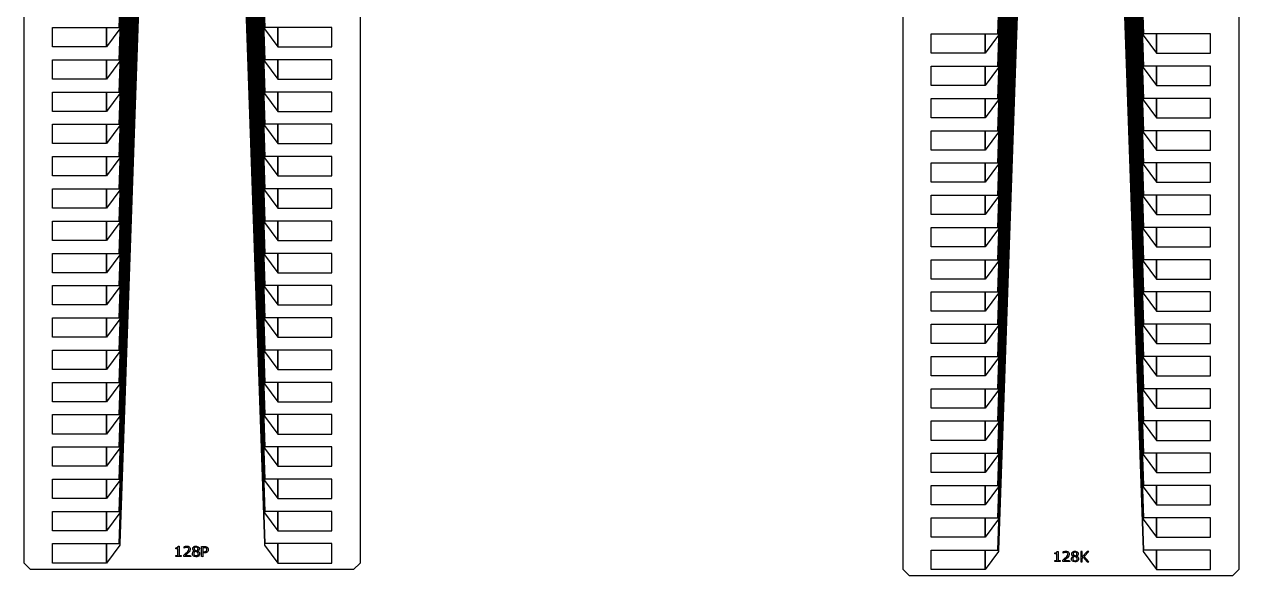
# Model space of a CAD drawing. Header units: inches. Extents: x 115980 to 170179, y 57000 to 74333.
# Drawn here: x 136014 to 139837, y 57100 to 58837 of the extents above; entities that cross this region are included whole.
import ezdxf

# ---------------------------------------------------------------- set-up
doc = ezdxf.new("R2010")
doc.units = ezdxf.units.IN
doc.header["$MEASUREMENT"] = 0
for name, color, linetype in [('metal', 221, 'Continuous'), ('nitride window', 40, 'Continuous'), ('profile', 140, 'Continuous')]:
    doc.layers.add(name, color=color, linetype=linetype)

msp = doc.modelspace()

# ---------------------------------------------------------------- linework, layer by layer
at = {"layer": 'metal'}
for points in [[(136508.3, 63691.7), (136509.9, 63691.7), (136315.2, 58217), (136313, 58217)], [(136315.2, 58318.6), (136313, 58318.6), (136505.1, 63691.7), (136506.7, 63691.7)], [(136501.9, 63691.7), (136503.5, 63691.7), (136315.2, 58420.2), (136313, 58420.2)], [(136315.2, 58521.8), (136313, 58521.8), (136498.7, 63691.7), (136500.3, 63691.7)], [(136315.2, 58623.4), (136313, 58623.4), (136495.5, 63691.7), (136497.1, 63691.7)], [(136492.3, 63691.7), (136493.9, 63691.7), (136315.2, 58725), (136313, 58725)], [(136511.5, 63691.7), (136513.1, 63691.7), (136315.2, 58115.4), (136313, 58115.4)], [(136514.7, 63691.7), (136516.3, 63691.7), (136315.2, 58013.8), (136313, 58013.8)], [(136540.3, 63691.7), (136541.9, 63691.7), (136315.2, 57201), (136313, 57201)], [(136537.1, 63691.7), (136538.7, 63691.7), (136315.2, 57302.6), (136313, 57302.6)], [(136517.9, 63691.7), (136519.5, 63691.7), (136315.2, 57912.2), (136313, 57912.2)], [(136315.2, 57810.6), (136313, 57810.6), (136521.1, 63691.7), (136522.7, 63691.7)], [(136315.2, 57709), (136313, 57709), (136524.3, 63691.7), (136525.9, 63691.7)], [(136527.5, 63691.7), (136529.1, 63691.7), (136315.2, 57607.4), (136313, 57607.4)], [(136315.2, 57505.8), (136313, 57505.8), (136530.7, 63691.7), (136532.3, 63691.7)], [(136533.9, 63691.7), (136535.5, 63691.7), (136315.2, 57404.2), (136313, 57404.2)], [(136489.1, 63691.7), (136490.7, 63691.7), (136315.2, 58826.6), (136313, 58826.6)], [(136545.1, 63691.7), (136543.5, 63691.7), (136770.2, 57201), (136772.4, 57201)], [(136548.3, 63691.7), (136546.7, 63691.7), (136770.2, 57302.6), (136772.4, 57302.6)], [(136551.5, 63691.7), (136549.9, 63691.7), (136770.2, 57404.2), (136772.4, 57404.2)], [(136770.2, 57505.8), (136772.4, 57505.8), (136554.7, 63691.7), (136553.1, 63691.7)], [(136557.9, 63691.7), (136556.3, 63691.7), (136770.2, 57607.4), (136772.4, 57607.4)], [(136770.2, 57709), (136772.4, 57709), (136561.1, 63691.7), (136559.5, 63691.7)], [(136770.2, 57810.6), (136772.4, 57810.6), (136564.3, 63691.7), (136562.7, 63691.7)], [(136567.5, 63691.7), (136565.9, 63691.7), (136770.2, 57912.2), (136772.4, 57912.2)], [(136570.7, 63691.7), (136569.1, 63691.7), (136770.2, 58013.8), (136772.4, 58013.8)], [(136573.9, 63691.7), (136572.3, 63691.7), (136770.2, 58115.4), (136772.4, 58115.4)], [(136577.1, 63691.7), (136575.5, 63691.7), (136770.2, 58217), (136772.4, 58217)], [(136770.2, 58318.6), (136772.4, 58318.6), (136580.3, 63691.7), (136578.7, 63691.7)], [(136583.5, 63691.7), (136581.9, 63691.7), (136770.2, 58420.2), (136772.4, 58420.2)], [(136770.2, 58521.8), (136772.4, 58521.8), (136586.7, 63691.7), (136585.1, 63691.7)], [(136770.2, 58623.4), (136772.4, 58623.4), (136589.9, 63691.7), (136588.3, 63691.7)], [(136593.1, 63691.7), (136591.5, 63691.7), (136770.2, 58725), (136772.4, 58725)], [(136596.3, 63691.7), (136594.7, 63691.7), (136770.2, 58826.6), (136772.4, 58826.6)], [(139273.9, 63671.7), (139275.5, 63671.7), (139080.8, 58197), (139078.6, 58197)], [(139080.8, 58298.6), (139078.6, 58298.6), (139270.7, 63671.7), (139272.3, 63671.7)], [(139267.5, 63671.7), (139269.1, 63671.7), (139080.8, 58400.2), (139078.6, 58400.2)], [(139080.8, 58501.8), (139078.6, 58501.8), (139264.3, 63671.7), (139265.9, 63671.7)], [(139080.8, 58603.4), (139078.6, 58603.4), (139261.1, 63671.7), (139262.7, 63671.7)], [(139257.9, 63671.7), (139259.5, 63671.7), (139080.8, 58705), (139078.6, 58705)], [(139277.1, 63671.7), (139278.7, 63671.7), (139080.8, 58095.4), (139078.6, 58095.4)], [(139280.3, 63671.7), (139281.9, 63671.7), (139080.8, 57993.8), (139078.6, 57993.8)], [(139305.9, 63671.7), (139307.5, 63671.7), (139080.8, 57181), (139078.6, 57181)], [(139302.7, 63671.7), (139304.3, 63671.7), (139080.8, 57282.6), (139078.6, 57282.6)], [(139283.5, 63671.7), (139285.1, 63671.7), (139080.8, 57892.2), (139078.6, 57892.2)], [(139080.8, 57790.6), (139078.6, 57790.6), (139286.7, 63671.7), (139288.3, 63671.7)], [(139080.8, 57689), (139078.6, 57689), (139289.9, 63671.7), (139291.5, 63671.7)], [(139293.1, 63671.7), (139294.7, 63671.7), (139080.8, 57587.4), (139078.6, 57587.4)], [(139080.8, 57485.8), (139078.6, 57485.8), (139296.3, 63671.7), (139297.9, 63671.7)], [(139299.5, 63671.7), (139301.1, 63671.7), (139080.8, 57384.2), (139078.6, 57384.2)], [(139254.7, 63671.7), (139256.3, 63671.7), (139080.8, 58806.6), (139078.6, 58806.6)], [(139310.7, 63671.7), (139309.1, 63671.7), (139535.8, 57181), (139538, 57181)], [(139313.9, 63671.7), (139312.3, 63671.7), (139535.8, 57282.6), (139538, 57282.6)], [(139317.1, 63671.7), (139315.5, 63671.7), (139535.8, 57384.2), (139538, 57384.2)], [(139535.8, 57485.8), (139538, 57485.8), (139320.3, 63671.7), (139318.7, 63671.7)], [(139323.5, 63671.7), (139321.9, 63671.7), (139535.8, 57587.4), (139538, 57587.4)], [(139535.8, 57689), (139538, 57689), (139326.7, 63671.7), (139325.1, 63671.7)], [(139535.8, 57790.6), (139538, 57790.6), (139329.9, 63671.7), (139328.3, 63671.7)], [(139333.1, 63671.7), (139331.5, 63671.7), (139535.8, 57892.2), (139538, 57892.2)], [(139336.3, 63671.7), (139334.7, 63671.7), (139535.8, 57993.8), (139538, 57993.8)], [(139339.5, 63671.7), (139337.9, 63671.7), (139535.8, 58095.4), (139538, 58095.4)], [(139342.7, 63671.7), (139341.1, 63671.7), (139535.8, 58197), (139538, 58197)], [(139535.8, 58298.6), (139538, 58298.6), (139345.9, 63671.7), (139344.3, 63671.7)], [(139349.1, 63671.7), (139347.5, 63671.7), (139535.8, 58400.2), (139538, 58400.2)], [(139535.8, 58501.8), (139538, 58501.8), (139352.3, 63671.7), (139350.7, 63671.7)], [(139535.8, 58603.4), (139538, 58603.4), (139355.5, 63671.7), (139353.9, 63671.7)], [(139358.7, 63671.7), (139357.1, 63671.7), (139535.8, 58705), (139538, 58705)], [(139361.9, 63671.7), (139360.3, 63671.7), (139535.8, 58806.6), (139538, 58806.6)], [(136103.5, 58826.6), (136272.8, 58826.6), (136272.8, 58765.7), (136103.5, 58765.7)], [(136272.8, 58765.7), (136272.8, 58826.6), (136315.2, 58826.6), (136315.2, 58822.4), (136272.8, 58765.7)], [(136812.6, 58765.7), (136812.6, 58826.6), (136770.2, 58826.6), (136770.2, 58822.4), (136812.6, 58765.7)], [(136981.9, 58826.6), (136812.6, 58826.6), (136812.6, 58765.7), (136981.9, 58765.7)], [(138869.1, 58806.6), (139038.4, 58806.6), (139038.4, 58745.7), (138869.1, 58745.7)], [(139038.4, 58745.7), (139038.4, 58806.6), (139080.8, 58806.6), (139080.8, 58802.4), (139038.4, 58745.7)], [(139578.2, 58745.7), (139578.2, 58806.6), (139535.8, 58806.6), (139535.8, 58802.4), (139578.2, 58745.7)], [(139747.5, 58806.6), (139578.2, 58806.6), (139578.2, 58745.7), (139747.5, 58745.7)], [(136103.5, 58725), (136272.8, 58725), (136272.8, 58664.1), (136103.5, 58664.1)], [(136272.8, 58664.1), (136272.8, 58725), (136315.2, 58725), (136315.2, 58720.8), (136272.8, 58664.1)], [(136812.6, 58664.1), (136812.6, 58725), (136770.2, 58725), (136770.2, 58720.8), (136812.6, 58664.1)], [(136981.9, 58725), (136812.6, 58725), (136812.6, 58664.1), (136981.9, 58664.1)], [(138869.1, 58705), (139038.4, 58705), (139038.4, 58644.1), (138869.1, 58644.1)], [(139038.4, 58644.1), (139038.4, 58705), (139080.8, 58705), (139080.8, 58700.8), (139038.4, 58644.1)], [(139578.2, 58644.1), (139578.2, 58705), (139535.8, 58705), (139535.8, 58700.8), (139578.2, 58644.1)], [(139747.5, 58705), (139578.2, 58705), (139578.2, 58644.1), (139747.5, 58644.1)], [(136103.5, 58623.4), (136272.8, 58623.4), (136272.8, 58562.5), (136103.5, 58562.5)], [(136272.8, 58562.5), (136272.8, 58623.4), (136315.2, 58623.4), (136315.2, 58619.2), (136272.8, 58562.5)], [(136812.6, 58562.5), (136812.6, 58623.4), (136770.2, 58623.4), (136770.2, 58619.2), (136812.6, 58562.5)], [(136981.9, 58623.4), (136812.6, 58623.4), (136812.6, 58562.5), (136981.9, 58562.5)], [(138869.1, 58603.4), (139038.4, 58603.4), (139038.4, 58542.5), (138869.1, 58542.5)], [(139038.4, 58542.5), (139038.4, 58603.4), (139080.8, 58603.4), (139080.8, 58599.2), (139038.4, 58542.5)], [(139578.2, 58542.5), (139578.2, 58603.4), (139535.8, 58603.4), (139535.8, 58599.2), (139578.2, 58542.5)], [(139747.5, 58603.4), (139578.2, 58603.4), (139578.2, 58542.5), (139747.5, 58542.5)], [(136103.5, 58521.8), (136272.8, 58521.8), (136272.8, 58460.9), (136103.5, 58460.9)], [(136272.8, 58460.9), (136272.8, 58521.8), (136315.2, 58521.8), (136315.2, 58517.6), (136272.8, 58460.9)], [(136812.6, 58460.9), (136812.6, 58521.8), (136770.2, 58521.8), (136770.2, 58517.6), (136812.6, 58460.9)], [(136981.9, 58521.8), (136812.6, 58521.8), (136812.6, 58460.9), (136981.9, 58460.9)], [(138869.1, 58501.8), (139038.4, 58501.8), (139038.4, 58440.9), (138869.1, 58440.9)], [(139038.4, 58440.9), (139038.4, 58501.8), (139080.8, 58501.8), (139080.8, 58497.6), (139038.4, 58440.9)], [(139578.2, 58440.9), (139578.2, 58501.8), (139535.8, 58501.8), (139535.8, 58497.6), (139578.2, 58440.9)], [(139747.5, 58501.8), (139578.2, 58501.8), (139578.2, 58440.9), (139747.5, 58440.9)], [(136103.5, 58420.2), (136272.8, 58420.2), (136272.8, 58359.2), (136103.5, 58359.2)], [(136272.8, 58359.2), (136272.8, 58420.2), (136315.2, 58420.2), (136315.2, 58416), (136272.8, 58359.2)], [(136812.6, 58359.2), (136812.6, 58420.2), (136770.2, 58420.2), (136770.2, 58416), (136812.6, 58359.2)], [(136981.9, 58420.2), (136812.6, 58420.2), (136812.6, 58359.2), (136981.9, 58359.2)], [(138869.1, 58400.2), (139038.4, 58400.2), (139038.4, 58339.2), (138869.1, 58339.2)], [(139038.4, 58339.2), (139038.4, 58400.2), (139080.8, 58400.2), (139080.8, 58396), (139038.4, 58339.2)], [(139578.2, 58339.2), (139578.2, 58400.2), (139535.8, 58400.2), (139535.8, 58396), (139578.2, 58339.2)], [(139747.5, 58400.2), (139578.2, 58400.2), (139578.2, 58339.2), (139747.5, 58339.2)], [(136103.5, 58318.6), (136272.8, 58318.6), (136272.8, 58257.6), (136103.5, 58257.6)], [(136272.8, 58257.6), (136272.8, 58318.6), (136315.2, 58318.6), (136315.2, 58314.4), (136272.8, 58257.6)], [(136812.6, 58257.6), (136812.6, 58318.6), (136770.2, 58318.6), (136770.2, 58314.4), (136812.6, 58257.6)], [(136981.9, 58318.6), (136812.6, 58318.6), (136812.6, 58257.6), (136981.9, 58257.6)], [(138869.1, 58298.6), (139038.4, 58298.6), (139038.4, 58237.6), (138869.1, 58237.6)], [(139038.4, 58237.6), (139038.4, 58298.6), (139080.8, 58298.6), (139080.8, 58294.4), (139038.4, 58237.6)], [(139578.2, 58237.6), (139578.2, 58298.6), (139535.8, 58298.6), (139535.8, 58294.4), (139578.2, 58237.6)], [(139747.5, 58298.6), (139578.2, 58298.6), (139578.2, 58237.6), (139747.5, 58237.6)], [(136103.5, 58217), (136272.8, 58217), (136272.8, 58156), (136103.5, 58156)], [(136272.8, 58156), (136272.8, 58217), (136315.2, 58217), (136315.2, 58212.8), (136272.8, 58156)], [(136812.6, 58156), (136812.6, 58217), (136770.2, 58217), (136770.2, 58212.8), (136812.6, 58156)], [(136981.9, 58217), (136812.6, 58217), (136812.6, 58156), (136981.9, 58156)], [(138869.1, 58197), (139038.4, 58197), (139038.4, 58136), (138869.1, 58136)], [(139038.4, 58136), (139038.4, 58197), (139080.8, 58197), (139080.8, 58192.8), (139038.4, 58136)], [(139578.2, 58136), (139578.2, 58197), (139535.8, 58197), (139535.8, 58192.8), (139578.2, 58136)], [(139747.5, 58197), (139578.2, 58197), (139578.2, 58136), (139747.5, 58136)], [(136103.5, 58115.4), (136272.8, 58115.4), (136272.8, 58054.4), (136103.5, 58054.4)], [(136272.8, 58054.4), (136272.8, 58115.4), (136315.2, 58115.4), (136315.2, 58111.2), (136272.8, 58054.4)], [(136812.6, 58054.4), (136812.6, 58115.4), (136770.2, 58115.4), (136770.2, 58111.2), (136812.6, 58054.4)], [(136981.9, 58115.4), (136812.6, 58115.4), (136812.6, 58054.4), (136981.9, 58054.4)], [(138869.1, 58095.4), (139038.4, 58095.4), (139038.4, 58034.4), (138869.1, 58034.4)], [(139038.4, 58034.4), (139038.4, 58095.4), (139080.8, 58095.4), (139080.8, 58091.2), (139038.4, 58034.4)], [(139578.2, 58034.4), (139578.2, 58095.4), (139535.8, 58095.4), (139535.8, 58091.2), (139578.2, 58034.4)], [(139747.5, 58095.4), (139578.2, 58095.4), (139578.2, 58034.4), (139747.5, 58034.4)], [(136103.5, 58013.8), (136272.8, 58013.8), (136272.8, 57952.8), (136103.5, 57952.8)], [(136272.8, 57952.8), (136272.8, 58013.8), (136315.2, 58013.8), (136315.2, 58009.6), (136272.8, 57952.8)], [(136812.6, 57952.8), (136812.6, 58013.8), (136770.2, 58013.8), (136770.2, 58009.6), (136812.6, 57952.8)], [(136981.9, 58013.8), (136812.6, 58013.8), (136812.6, 57952.8), (136981.9, 57952.8)], [(138869.1, 57993.8), (139038.4, 57993.8), (139038.4, 57932.8), (138869.1, 57932.8)], [(139038.4, 57932.8), (139038.4, 57993.8), (139080.8, 57993.8), (139080.8, 57989.6), (139038.4, 57932.8)], [(139578.2, 57932.8), (139578.2, 57993.8), (139535.8, 57993.8), (139535.8, 57989.6), (139578.2, 57932.8)], [(139747.5, 57993.8), (139578.2, 57993.8), (139578.2, 57932.8), (139747.5, 57932.8)], [(136103.5, 57912.2), (136272.8, 57912.2), (136272.8, 57851.2), (136103.5, 57851.2)], [(136272.8, 57851.2), (136272.8, 57912.2), (136315.2, 57912.2), (136315.2, 57908), (136272.8, 57851.2)], [(136812.6, 57851.2), (136812.6, 57912.2), (136770.2, 57912.2), (136770.2, 57908), (136812.6, 57851.2)], [(136981.9, 57912.2), (136812.6, 57912.2), (136812.6, 57851.2), (136981.9, 57851.2)], [(138869.1, 57892.2), (139038.4, 57892.2), (139038.4, 57831.2), (138869.1, 57831.2)], [(139038.4, 57831.2), (139038.4, 57892.2), (139080.8, 57892.2), (139080.8, 57888), (139038.4, 57831.2)], [(139578.2, 57831.2), (139578.2, 57892.2), (139535.8, 57892.2), (139535.8, 57888), (139578.2, 57831.2)], [(139747.5, 57892.2), (139578.2, 57892.2), (139578.2, 57831.2), (139747.5, 57831.2)], [(136103.5, 57810.6), (136272.8, 57810.6), (136272.8, 57749.6), (136103.5, 57749.6)], [(136272.8, 57749.6), (136272.8, 57810.6), (136315.2, 57810.6), (136315.2, 57806.4), (136272.8, 57749.6)], [(136812.6, 57749.6), (136812.6, 57810.6), (136770.2, 57810.6), (136770.2, 57806.4), (136812.6, 57749.6)], [(136981.9, 57810.6), (136812.6, 57810.6), (136812.6, 57749.6), (136981.9, 57749.6)], [(138869.1, 57790.6), (139038.4, 57790.6), (139038.4, 57729.6), (138869.1, 57729.6)], [(139038.4, 57729.6), (139038.4, 57790.6), (139080.8, 57790.6), (139080.8, 57786.4), (139038.4, 57729.6)], [(139578.2, 57729.6), (139578.2, 57790.6), (139535.8, 57790.6), (139535.8, 57786.4), (139578.2, 57729.6)], [(139747.5, 57790.6), (139578.2, 57790.6), (139578.2, 57729.6), (139747.5, 57729.6)], [(136103.5, 57709), (136272.8, 57709), (136272.8, 57648), (136103.5, 57648)], [(136272.8, 57648), (136272.8, 57709), (136315.2, 57709), (136315.2, 57704.7), (136272.8, 57648)], [(136812.6, 57648), (136812.6, 57709), (136770.2, 57709), (136770.2, 57704.7), (136812.6, 57648)], [(136981.9, 57709), (136812.6, 57709), (136812.6, 57648), (136981.9, 57648)], [(138869.1, 57689), (139038.4, 57689), (139038.4, 57628), (138869.1, 57628)], [(139038.4, 57628), (139038.4, 57689), (139080.8, 57689), (139080.8, 57684.7), (139038.4, 57628)], [(139578.2, 57628), (139578.2, 57689), (139535.8, 57689), (139535.8, 57684.7), (139578.2, 57628)], [(139747.5, 57689), (139578.2, 57689), (139578.2, 57628), (139747.5, 57628)], [(136103.5, 57607.4), (136272.8, 57607.4), (136272.8, 57546.4), (136103.5, 57546.4)], [(136272.8, 57546.4), (136272.8, 57607.4), (136315.2, 57607.4), (136315.2, 57603.1), (136272.8, 57546.4)], [(136812.6, 57546.4), (136812.6, 57607.4), (136770.2, 57607.4), (136770.2, 57603.1), (136812.6, 57546.4)], [(136981.9, 57607.4), (136812.6, 57607.4), (136812.6, 57546.4), (136981.9, 57546.4)], [(138869.1, 57587.4), (139038.4, 57587.4), (139038.4, 57526.4), (138869.1, 57526.4)], [(139038.4, 57526.4), (139038.4, 57587.4), (139080.8, 57587.4), (139080.8, 57583.1), (139038.4, 57526.4)], [(139578.2, 57526.4), (139578.2, 57587.4), (139535.8, 57587.4), (139535.8, 57583.1), (139578.2, 57526.4)], [(139747.5, 57587.4), (139578.2, 57587.4), (139578.2, 57526.4), (139747.5, 57526.4)], [(136103.5, 57505.8), (136272.8, 57505.8), (136272.8, 57444.8), (136103.5, 57444.8)], [(136272.8, 57444.8), (136272.8, 57505.8), (136315.2, 57505.8), (136315.2, 57501.5), (136272.8, 57444.8)], [(136812.6, 57444.8), (136812.6, 57505.8), (136770.2, 57505.8), (136770.2, 57501.5), (136812.6, 57444.8)], [(136981.9, 57505.8), (136812.6, 57505.8), (136812.6, 57444.8), (136981.9, 57444.8)], [(138869.1, 57485.8), (139038.4, 57485.8), (139038.4, 57424.8), (138869.1, 57424.8)], [(139038.4, 57424.8), (139038.4, 57485.8), (139080.8, 57485.8), (139080.8, 57481.5), (139038.4, 57424.8)], [(139578.2, 57424.8), (139578.2, 57485.8), (139535.8, 57485.8), (139535.8, 57481.5), (139578.2, 57424.8)], [(139747.5, 57485.8), (139578.2, 57485.8), (139578.2, 57424.8), (139747.5, 57424.8)], [(136103.5, 57404.2), (136272.8, 57404.2), (136272.8, 57343.2), (136103.5, 57343.2)], [(136272.8, 57343.2), (136272.8, 57404.2), (136315.2, 57404.2), (136315.2, 57399.9), (136272.8, 57343.2)], [(136812.6, 57343.2), (136812.6, 57404.2), (136770.2, 57404.2), (136770.2, 57399.9), (136812.6, 57343.2)], [(136981.9, 57404.2), (136812.6, 57404.2), (136812.6, 57343.2), (136981.9, 57343.2)], [(138869.1, 57384.2), (139038.4, 57384.2), (139038.4, 57323.2), (138869.1, 57323.2)], [(139038.4, 57323.2), (139038.4, 57384.2), (139080.8, 57384.2), (139080.8, 57379.9), (139038.4, 57323.2)], [(139578.2, 57323.2), (139578.2, 57384.2), (139535.8, 57384.2), (139535.8, 57379.9), (139578.2, 57323.2)], [(139747.5, 57384.2), (139578.2, 57384.2), (139578.2, 57323.2), (139747.5, 57323.2)], [(136103.5, 57302.6), (136272.8, 57302.6), (136272.8, 57241.6), (136103.5, 57241.6)], [(136272.8, 57241.6), (136272.8, 57302.6), (136315.2, 57302.6), (136315.2, 57298.3), (136272.8, 57241.6)], [(136812.6, 57241.6), (136812.6, 57302.6), (136770.2, 57302.6), (136770.2, 57298.3), (136812.6, 57241.6)], [(136981.9, 57302.6), (136812.6, 57302.6), (136812.6, 57241.6), (136981.9, 57241.6)], [(138869.1, 57282.6), (139038.4, 57282.6), (139038.4, 57221.6), (138869.1, 57221.6)], [(139038.4, 57221.6), (139038.4, 57282.6), (139080.8, 57282.6), (139080.8, 57278.3), (139038.4, 57221.6)], [(139578.2, 57221.6), (139578.2, 57282.6), (139535.8, 57282.6), (139535.8, 57278.3), (139578.2, 57221.6)], [(139747.5, 57282.6), (139578.2, 57282.6), (139578.2, 57221.6), (139747.5, 57221.6)], [(136103.5, 57201), (136272.8, 57201), (136272.8, 57140), (136103.5, 57140)], [(136272.8, 57140), (136272.8, 57201), (136315.2, 57201), (136315.2, 57196.7), (136272.8, 57140)], [(136490.9, 57188.1), (136492.7, 57188.2), (136494, 57188.4), (136495.1, 57188.7), (136497.1, 57189.6), (136497.7, 57190), (136498.2, 57191.2), (136498.4, 57192.7), (136501.8, 57192.7), (136501.8, 57163.8), (136508.3, 57163.8), (136508.2, 57160.5), (136490.9, 57160.5), (136490.9, 57163.8), (136497.6, 57163.8), (136497.6, 57185.2), (136490.9, 57185.2)], [(136517.1, 57186.7), (136517.2, 57191.1), (136518.9, 57191.9), (136521.6, 57192.6), (136523.5, 57193), (136525.8, 57193.2), (136527.9, 57193.1), (136530.3, 57192.7), (136532, 57192.1), (136533.3, 57191.2), (136534.6, 57190.2), (136535.7, 57188.7), (136536.5, 57187), (136536.6, 57185.3), (136536.7, 57183.3), (136536.3, 57180.8), (136535.2, 57178.5), (136533.2, 57175.4), (136530.8, 57172.9), (136526.7, 57169.2), (136521, 57164.2), (136537.9, 57164.2), (136538.1, 57160.5), (136516.4, 57160.5), (136516.4, 57165), (136522.3, 57170.1), (136529.1, 57176.6), (136531.2, 57179.9), (136532.4, 57182.7), (136532.3, 57185.7), (136531.4, 57187.2), (136529.8, 57188.7), (136527.5, 57189.3), (136525.1, 57189.3), (136522.8, 57188.9), (136519.6, 57187.8), (136517.6, 57186.8), (136517.4, 57186.7)], [(136555, 57193.1), (136556.1, 57193), (136558.9, 57192.5), (136561.5, 57191.4), (136563.1, 57190.2), (136564.5, 57188.5), (136565.4, 57185.7), (136565.2, 57183.1), (136563.8, 57180.3), (136562.4, 57178.8), (136560.9, 57177.9), (136560.1, 57177.5), (136561.3, 57176.8), (136562.6, 57176.1), (136564.6, 57174.4), (136565.6, 57172.7), (136566.3, 57170.5), (136566.1, 57167.4), (136564.9, 57164.3), (136562.8, 57162.1), (136560.2, 57160.7), (136557.1, 57159.8), (136553.9, 57159.7), (136550.2, 57160.4), (136547.1, 57161.9), (136545.1, 57164), (136543.7, 57166.7), (136543.4, 57170.5), (136544.5, 57173.7), (136546.3, 57175.9), (136549, 57177.4), (136549.5, 57177.6), (136552.2, 57176.6), (136550.8, 57175.7), (136549.7, 57174.6), (136548.9, 57173.5), (136548.5, 57172.4), (136548, 57170.8), (136548.1, 57168.1), (136549, 57166.2), (136550.6, 57164.6), (136552.9, 57163.4), (136555.3, 57163.3), (136558.5, 57163.6), (136560.5, 57165), (136561.5, 57166.8), (136561.8, 57169.1), (136561.8, 57171), (136560.8, 57172.5), (136559.9, 57173.4), (136558.1, 57174.3), (136556.3, 57175.1), (136553.5, 57176.1), (136552.2, 57176.6), (136549.5, 57177.7), (136557.5, 57178.6), (136558.6, 57179.5), (136559.4, 57180.3), (136560.2, 57181.4), (136560.8, 57182.5), (136561, 57183.6), (136561.2, 57185), (136561.1, 57186), (136560.9, 57186.6), (136560.5, 57187.5), (136560, 57188.1), (136559.2, 57188.8), (136558.1, 57189.5), (136556.7, 57189.9), (136555.3, 57190), (136553.9, 57190), (136552.8, 57189.8), (136551.7, 57189.5), (136550.6, 57188.8), (136549.7, 57188), (136549, 57186.8), (136548.8, 57185.8), (136548.9, 57184.5), (136549.2, 57183.4), (136549.7, 57182.7), (136550.2, 57182.1), (136550.9, 57181.5), (136551.4, 57181.2), (136552, 57180.8), (136554.6, 57179.7), (136557.4, 57178.7), (136549.4, 57177.8), (136548.2, 57178.5), (136547.1, 57179.3), (136546, 57180.3), (136545.4, 57181.2), (136544.9, 57182.1), (136544.6, 57183.1), (136544.5, 57183.8), (136544.4, 57185.1), (136544.6, 57186.5), (136544.8, 57187.4), (136545.3, 57188.4), (136545.7, 57189.2), (136546.7, 57190.2), (136547.6, 57191), (136548.3, 57191.6), (136549.7, 57192.3), (136551, 57192.8), (136552.4, 57193), (136553.1, 57193.1), (136554, 57193.1)], [(136572.6, 57160.1), (136572.6, 57191.9), (136581, 57191.9), (136583, 57191.9), (136584.6, 57191.7), (136586.3, 57191.4), (136587.2, 57191.2), (136588.2, 57190.8), (136588.8, 57190.4), (136590, 57189.8), (136590.9, 57189), (136591.6, 57188.3), (136592.4, 57187), (136592.9, 57186.1), (136593.2, 57185.1), (136593.4, 57184.1), (136593.5, 57183), (136593.5, 57181.9), (136593.4, 57181), (136593.2, 57179.9), (136592.7, 57178.2), (136591.9, 57176.8), (136591.1, 57175.7), (136590.1, 57174.6), (136589.1, 57173.9), (136588.1, 57173.3), (136586.6, 57172.7), (136585.3, 57172.3), (136583.8, 57172), (136582.5, 57171.9), (136580.8, 57171.9), (136576.9, 57171.9), (136576.9, 57175.5), (136581, 57175.5), (136582.3, 57175.6), (136583.7, 57175.8), (136585.1, 57176.2), (136586.4, 57176.8), (136587.6, 57177.9), (136588.4, 57179.1), (136588.8, 57180.3), (136589, 57181.4), (136589, 57182.6), (136588.9, 57183.7), (136588.5, 57184.9), (136588, 57185.8), (136587.3, 57186.6), (136586.4, 57187.3), (136585.6, 57187.6), (136584.4, 57188), (136582.9, 57188.2), (136581.6, 57188.3), (136576.8, 57188.3), (136576.8, 57175.5), (136576.7, 57160)], [(136812.6, 57140), (136812.6, 57201), (136770.2, 57201), (136770.2, 57196.7), (136812.6, 57140)], [(136981.9, 57201), (136812.6, 57201), (136812.6, 57140), (136981.9, 57140)], [(138869.1, 57181), (139038.4, 57181), (139038.4, 57120), (138869.1, 57120)], [(139038.4, 57120), (139038.4, 57181), (139080.8, 57181), (139080.8, 57176.7), (139038.4, 57120)], [(139578.2, 57120), (139578.2, 57181), (139535.8, 57181), (139535.8, 57176.7), (139578.2, 57120)], [(139747.5, 57181), (139578.2, 57181), (139578.2, 57120), (139747.5, 57120)], [(139257.4, 57172.1), (139259.2, 57172.2), (139260.5, 57172.3), (139261.6, 57172.6), (139263.5, 57173.5), (139264.2, 57174), (139264.6, 57175.1), (139264.9, 57176.7), (139268.2, 57176.7), (139268.2, 57147.8), (139274.7, 57147.8), (139274.6, 57144.5), (139257.4, 57144.5), (139257.4, 57147.7), (139264.1, 57147.8), (139264.1, 57169.2), (139257.4, 57169.2)], [(139283.6, 57170.7), (139283.7, 57175.1), (139285.4, 57175.8), (139288.1, 57176.6), (139289.9, 57177), (139292.3, 57177.1), (139294.4, 57177), (139296.8, 57176.7), (139298.5, 57176), (139299.8, 57175.2), (139301.1, 57174.1), (139302.2, 57172.7), (139302.9, 57170.9), (139303.1, 57169.2), (139303.1, 57167.3), (139302.8, 57164.8), (139301.7, 57162.5), (139299.7, 57159.4), (139297.3, 57156.8), (139293.2, 57153.2), (139287.5, 57148.2), (139304.4, 57148.1), (139304.6, 57144.4), (139282.8, 57144.4), (139282.8, 57148.9), (139288.8, 57154), (139295.5, 57160.6), (139297.7, 57163.8), (139298.9, 57166.6), (139298.7, 57169.7), (139297.8, 57171.2), (139296.2, 57172.7), (139294, 57173.3), (139291.6, 57173.3), (139289.3, 57172.9), (139286.1, 57171.8), (139284, 57170.7), (139283.9, 57170.6)], [(139321.5, 57177), (139322.6, 57177), (139325.4, 57176.5), (139328, 57175.4), (139329.5, 57174.2), (139330.9, 57172.5), (139331.8, 57169.6), (139331.7, 57167), (139330.3, 57164.3), (139328.8, 57162.8), (139327.4, 57161.8), (139326.5, 57161.4), (139327.8, 57160.8), (139329.1, 57160.1), (139331.1, 57158.4), (139332.1, 57156.7), (139332.7, 57154.5), (139332.6, 57151.4), (139331.4, 57148.3), (139329.3, 57146.1), (139326.7, 57144.6), (139323.6, 57143.7), (139320.4, 57143.6), (139316.7, 57144.3), (139313.6, 57145.8), (139311.6, 57147.9), (139310.2, 57150.6), (139309.9, 57154.4), (139311, 57157.6), (139312.8, 57159.8), (139315.4, 57161.4), (139316, 57161.6), (139318.7, 57160.5), (139317.3, 57159.6), (139316.1, 57158.5), (139315.4, 57157.5), (139315, 57156.4), (139314.5, 57154.7), (139314.6, 57152), (139315.5, 57150.1), (139317.1, 57148.5), (139319.3, 57147.4), (139321.7, 57147.2), (139325, 57147.6), (139327, 57149), (139327.9, 57150.7), (139328.3, 57153.1), (139328.2, 57154.9), (139327.3, 57156.4), (139326.4, 57157.4), (139324.6, 57158.3), (139322.7, 57159.1), (139320, 57160.1), (139318.7, 57160.6), (139315.9, 57161.7), (139323.9, 57162.6), (139325.1, 57163.4), (139325.9, 57164.3), (139326.7, 57165.3), (139327.2, 57166.4), (139327.5, 57167.6), (139327.6, 57168.9), (139327.5, 57170), (139327.4, 57170.6), (139327, 57171.4), (139326.5, 57172.1), (139325.6, 57172.8), (139324.5, 57173.4), (139323.1, 57173.8), (139321.8, 57174), (139320.4, 57174), (139319.3, 57173.7), (139318.2, 57173.4), (139317.1, 57172.8), (139316.2, 57171.9), (139315.5, 57170.8), (139315.3, 57169.7), (139315.3, 57168.5), (139315.7, 57167.3), (139316.2, 57166.6), (139316.6, 57166.1), (139317.4, 57165.5), (139317.8, 57165.2), (139318.5, 57164.8), (139321.1, 57163.6), (139323.8, 57162.7), (139315.9, 57161.7), (139314.7, 57162.4), (139313.6, 57163.2), (139312.5, 57164.2), (139311.8, 57165.1), (139311.3, 57166.1), (139311.1, 57167), (139311, 57167.8), (139310.9, 57169), (139311.1, 57170.5), (139311.3, 57171.3), (139311.8, 57172.3), (139312.2, 57173.1), (139313.1, 57174.2), (139314.1, 57175), (139314.8, 57175.5), (139316.1, 57176.2), (139317.5, 57176.7), (139318.8, 57177), (139319.6, 57177), (139320.5, 57177)], [(139343.5, 57176), (139339.4, 57176), (139339.3, 57144.1), (139343.7, 57144.1), (139343.4, 57154.7), (139346.9, 57158.1), (139359.4, 57144.1), (139364.9, 57143.9), (139349.9, 57160.8), (139364.4, 57175.8), (139359.4, 57176), (139343.6, 57159.2)]]:
    msp.add_lwpolyline(points, close=True, dxfattribs=at)
at = {"layer": 'nitride window'}
for points in [[(136103.5, 58826.6), (136272.8, 58826.6), (136272.8, 58765.7), (136103.5, 58765.7)], [(136981.9, 58826.6), (136812.6, 58826.6), (136812.6, 58765.7), (136981.9, 58765.7)], [(138869.1, 58806.6), (139038.4, 58806.6), (139038.4, 58745.7), (138869.1, 58745.7)], [(139747.5, 58806.6), (139578.2, 58806.6), (139578.2, 58745.7), (139747.5, 58745.7)], [(136103.5, 58725), (136272.8, 58725), (136272.8, 58664.1), (136103.5, 58664.1)], [(136981.9, 58725), (136812.6, 58725), (136812.6, 58664.1), (136981.9, 58664.1)], [(138869.1, 58705), (139038.4, 58705), (139038.4, 58644.1), (138869.1, 58644.1)], [(139747.5, 58705), (139578.2, 58705), (139578.2, 58644.1), (139747.5, 58644.1)], [(136103.5, 58623.4), (136272.8, 58623.4), (136272.8, 58562.5), (136103.5, 58562.5)], [(136981.9, 58623.4), (136812.6, 58623.4), (136812.6, 58562.5), (136981.9, 58562.5)], [(138869.1, 58603.4), (139038.4, 58603.4), (139038.4, 58542.5), (138869.1, 58542.5)], [(139747.5, 58603.4), (139578.2, 58603.4), (139578.2, 58542.5), (139747.5, 58542.5)], [(136103.5, 58521.8), (136272.8, 58521.8), (136272.8, 58460.9), (136103.5, 58460.9)], [(136981.9, 58521.8), (136812.6, 58521.8), (136812.6, 58460.9), (136981.9, 58460.9)], [(138869.1, 58501.8), (139038.4, 58501.8), (139038.4, 58440.9), (138869.1, 58440.9)], [(139747.5, 58501.8), (139578.2, 58501.8), (139578.2, 58440.9), (139747.5, 58440.9)], [(136103.5, 58420.2), (136272.8, 58420.2), (136272.8, 58359.2), (136103.5, 58359.2)], [(136981.9, 58420.2), (136812.6, 58420.2), (136812.6, 58359.2), (136981.9, 58359.2)], [(138869.1, 58400.2), (139038.4, 58400.2), (139038.4, 58339.2), (138869.1, 58339.2)], [(139747.5, 58400.2), (139578.2, 58400.2), (139578.2, 58339.2), (139747.5, 58339.2)], [(136103.5, 58318.6), (136272.8, 58318.6), (136272.8, 58257.6), (136103.5, 58257.6)], [(136981.9, 58318.6), (136812.6, 58318.6), (136812.6, 58257.6), (136981.9, 58257.6)], [(138869.1, 58298.6), (139038.4, 58298.6), (139038.4, 58237.6), (138869.1, 58237.6)], [(139747.5, 58298.6), (139578.2, 58298.6), (139578.2, 58237.6), (139747.5, 58237.6)], [(136103.5, 58217), (136272.8, 58217), (136272.8, 58156), (136103.5, 58156)], [(136981.9, 58217), (136812.6, 58217), (136812.6, 58156), (136981.9, 58156)], [(138869.1, 58197), (139038.4, 58197), (139038.4, 58136), (138869.1, 58136)], [(139747.5, 58197), (139578.2, 58197), (139578.2, 58136), (139747.5, 58136)], [(136103.5, 58115.4), (136272.8, 58115.4), (136272.8, 58054.4), (136103.5, 58054.4)], [(136981.9, 58115.4), (136812.6, 58115.4), (136812.6, 58054.4), (136981.9, 58054.4)], [(138869.1, 58095.4), (139038.4, 58095.4), (139038.4, 58034.4), (138869.1, 58034.4)], [(139747.5, 58095.4), (139578.2, 58095.4), (139578.2, 58034.4), (139747.5, 58034.4)], [(136103.5, 58013.8), (136272.8, 58013.8), (136272.8, 57952.8), (136103.5, 57952.8)], [(136981.9, 58013.8), (136812.6, 58013.8), (136812.6, 57952.8), (136981.9, 57952.8)], [(138869.1, 57993.8), (139038.4, 57993.8), (139038.4, 57932.8), (138869.1, 57932.8)], [(139747.5, 57993.8), (139578.2, 57993.8), (139578.2, 57932.8), (139747.5, 57932.8)], [(136103.5, 57912.2), (136272.8, 57912.2), (136272.8, 57851.2), (136103.5, 57851.2)], [(136981.9, 57912.2), (136812.6, 57912.2), (136812.6, 57851.2), (136981.9, 57851.2)], [(138869.1, 57892.2), (139038.4, 57892.2), (139038.4, 57831.2), (138869.1, 57831.2)], [(139747.5, 57892.2), (139578.2, 57892.2), (139578.2, 57831.2), (139747.5, 57831.2)], [(136103.5, 57810.6), (136272.8, 57810.6), (136272.8, 57749.6), (136103.5, 57749.6)], [(136981.9, 57810.6), (136812.6, 57810.6), (136812.6, 57749.6), (136981.9, 57749.6)], [(138869.1, 57790.6), (139038.4, 57790.6), (139038.4, 57729.6), (138869.1, 57729.6)], [(139747.5, 57790.6), (139578.2, 57790.6), (139578.2, 57729.6), (139747.5, 57729.6)], [(136103.5, 57709), (136272.8, 57709), (136272.8, 57648), (136103.5, 57648)], [(136981.9, 57709), (136812.6, 57709), (136812.6, 57648), (136981.9, 57648)], [(138869.1, 57689), (139038.4, 57689), (139038.4, 57628), (138869.1, 57628)], [(139747.5, 57689), (139578.2, 57689), (139578.2, 57628), (139747.5, 57628)], [(136103.5, 57607.4), (136272.8, 57607.4), (136272.8, 57546.4), (136103.5, 57546.4)], [(136981.9, 57607.4), (136812.6, 57607.4), (136812.6, 57546.4), (136981.9, 57546.4)], [(138869.1, 57587.4), (139038.4, 57587.4), (139038.4, 57526.4), (138869.1, 57526.4)], [(139747.5, 57587.4), (139578.2, 57587.4), (139578.2, 57526.4), (139747.5, 57526.4)], [(136103.5, 57505.8), (136272.8, 57505.8), (136272.8, 57444.8), (136103.5, 57444.8)], [(136981.9, 57505.8), (136812.6, 57505.8), (136812.6, 57444.8), (136981.9, 57444.8)], [(138869.1, 57485.8), (139038.4, 57485.8), (139038.4, 57424.8), (138869.1, 57424.8)], [(139747.5, 57485.8), (139578.2, 57485.8), (139578.2, 57424.8), (139747.5, 57424.8)], [(136103.5, 57404.2), (136272.8, 57404.2), (136272.8, 57343.2), (136103.5, 57343.2)], [(136981.9, 57404.2), (136812.6, 57404.2), (136812.6, 57343.2), (136981.9, 57343.2)], [(138869.1, 57384.2), (139038.4, 57384.2), (139038.4, 57323.2), (138869.1, 57323.2)], [(139747.5, 57384.2), (139578.2, 57384.2), (139578.2, 57323.2), (139747.5, 57323.2)], [(136103.5, 57302.6), (136272.8, 57302.6), (136272.8, 57241.6), (136103.5, 57241.6)], [(136981.9, 57302.6), (136812.6, 57302.6), (136812.6, 57241.6), (136981.9, 57241.6)], [(138869.1, 57282.6), (139038.4, 57282.6), (139038.4, 57221.6), (138869.1, 57221.6)], [(139747.5, 57282.6), (139578.2, 57282.6), (139578.2, 57221.6), (139747.5, 57221.6)], [(136103.5, 57201), (136272.8, 57201), (136272.8, 57140), (136103.5, 57140)], [(136981.9, 57201), (136812.6, 57201), (136812.6, 57140), (136981.9, 57140)], [(138869.1, 57181), (139038.4, 57181), (139038.4, 57120), (138869.1, 57120)], [(139747.5, 57181), (139578.2, 57181), (139578.2, 57120), (139747.5, 57120)]]:
    msp.add_lwpolyline(points, close=True, dxfattribs=at)
at = {"layer": 'profile'}
for points in [[(136014.4, 63825.2), (136247.7, 64181.4), (136837.7, 64181.4), (137071, 63825.2), (137071, 57140), (137051, 57120), (136034.4, 57120), (136014.4, 57140)], [(138780, 64005.2), (139151.6, 64145.1), (139836.6, 64145.1), (139836.6, 63805.2), (139836.6, 57120), (139816.6, 57100), (138800, 57100), (138780, 57120)]]:
    msp.add_lwpolyline(points, close=True, dxfattribs=at)

doc.saveas('drawing.dxf')
